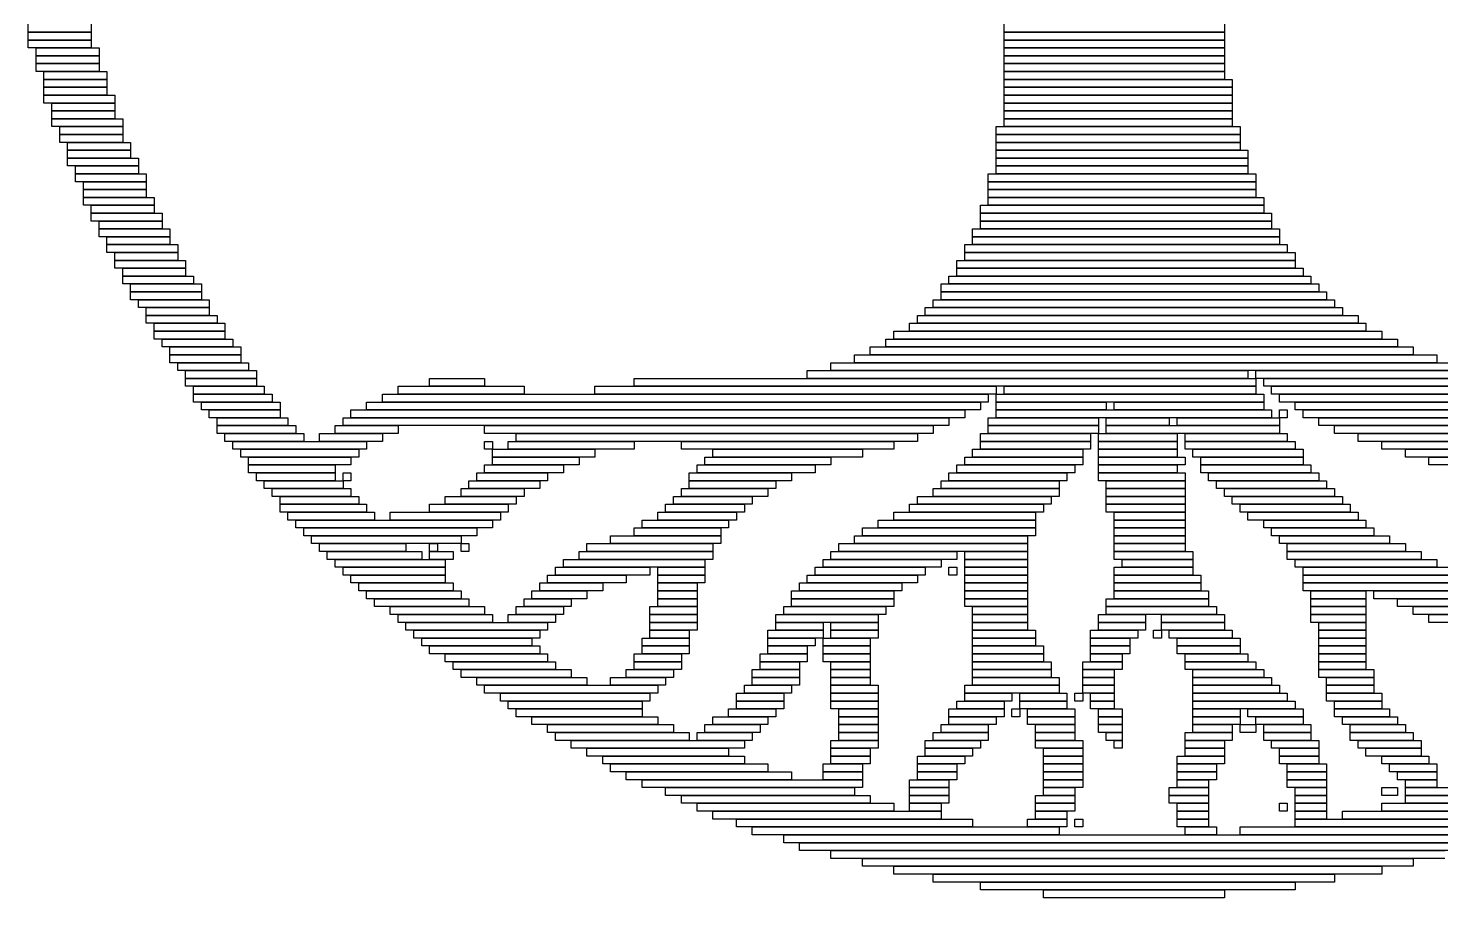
# Model space of a CAD drawing. Extents: x 366 to 657, y 364 to 660.
# Drawn here: x 371 to 550.5, y 364 to 474.5 of the extents above; entities that cross this region are included whole.
import ezdxf

# ---------------------------------------------------------------- set-up
doc = ezdxf.new("R2010")
doc.units = 0

msp = doc.modelspace()

# ---------------------------------------------------------------- linework, layer by layer
for p, q in [((371, 474), (371, 475)), ((379, 474), (371, 474)), ((371, 474), (379, 474)), ((371, 473), (371, 474)), ((379, 475), (379, 474)), ((379, 474), (379, 473)), ((495, 474), (495, 475)), ((523, 474), (495, 474)), ((495, 474), (523, 474)), ((495, 473), (495, 474)), ((523, 475), (523, 474)), ((523, 474), (523, 473)), ((379, 473), (371, 473)), ((371, 473), (379, 473)), ((371, 472), (371, 473)), ((379, 473), (379, 472)), ((523, 473), (495, 473)), ((495, 473), (523, 473)), ((495, 472), (495, 473)), ((523, 473), (523, 472)), ((379, 472), (371, 472)), ((372, 472), (380, 472)), ((372, 471), (372, 472)), ((380, 471), (372, 471)), ((372, 471), (380, 471)), ((372, 470), (372, 471)), ((380, 472), (380, 471)), ((380, 471), (380, 470)), ((523, 472), (495, 472)), ((495, 472), (523, 472)), ((495, 471), (495, 472)), ((523, 471), (495, 471)), ((495, 471), (523, 471)), ((495, 470), (495, 471)), ((523, 472), (523, 471)), ((523, 471), (523, 470)), ((380, 470), (372, 470)), ((372, 470), (380, 470)), ((372, 469), (372, 470)), ((380, 469), (372, 469)), ((373, 469), (381, 469)), ((373, 468), (373, 469)), ((380, 470), (380, 469)), ((381, 469), (381, 468)), ((523, 470), (495, 470)), ((495, 470), (523, 470)), ((495, 469), (495, 470)), ((523, 469), (495, 469)), ((495, 469), (523, 469)), ((495, 468), (495, 469)), ((523, 470), (523, 469)), ((523, 469), (523, 468)), ((381, 468), (373, 468)), ((373, 468), (381, 468)), ((373, 467), (373, 468)), ((381, 467), (373, 467)), ((373, 467), (381, 467)), ((373, 466), (373, 467)), ((381, 468), (381, 467)), ((381, 467), (381, 466)), ((523, 468), (495, 468)), ((495, 468), (524, 468)), ((495, 467), (495, 468)), ((524, 467), (495, 467)), ((495, 467), (524, 467)), ((495, 466), (495, 467)), ((524, 468), (524, 467)), ((524, 467), (524, 466)), ((381, 466), (373, 466)), ((373, 466), (382, 466)), ((373, 465), (373, 466)), ((382, 465), (373, 465)), ((374, 465), (382, 465)), ((374, 464), (374, 465)), ((382, 466), (382, 465)), ((382, 465), (382, 464)), ((524, 466), (495, 466)), ((495, 466), (524, 466)), ((495, 465), (495, 466)), ((524, 465), (495, 465)), ((495, 465), (524, 465)), ((495, 464), (495, 465)), ((524, 466), (524, 465)), ((524, 465), (524, 464)), ((382, 464), (374, 464)), ((374, 464), (382, 464)), ((374, 463), (374, 464)), ((382, 464), (382, 463)), ((524, 464), (495, 464)), ((495, 464), (524, 464)), ((495, 463), (495, 464)), ((524, 464), (524, 463)), ((382, 463), (374, 463)), ((374, 463), (383, 463)), ((374, 462), (374, 463)), ((383, 462), (374, 462)), ((375, 462), (383, 462)), ((375, 461), (375, 462)), ((383, 463), (383, 462)), ((383, 462), (383, 461)), ((494, 462), (525, 462)), ((494, 461), (494, 462)), ((524, 463), (495, 463)), ((495, 463), (524, 463)), ((495, 462), (495, 463)), ((524, 462), (495, 462)), ((524, 463), (524, 462)), ((525, 462), (525, 461)), ((383, 461), (375, 461)), ((375, 461), (383, 461)), ((375, 460), (375, 461)), ((383, 460), (375, 460)), ((376, 460), (384, 460)), ((376, 459), (376, 460)), ((383, 461), (383, 460)), ((384, 460), (384, 459)), ((525, 461), (494, 461)), ((494, 461), (525, 461)), ((494, 460), (494, 461)), ((525, 460), (494, 460)), ((494, 460), (525, 460)), ((494, 459), (494, 460)), ((525, 461), (525, 460)), ((525, 460), (525, 459)), ((384, 459), (376, 459)), ((376, 459), (384, 459)), ((376, 458), (376, 459)), ((384, 458), (376, 458)), ((376, 458), (385, 458)), ((376, 457), (376, 458)), ((384, 459), (384, 458)), ((385, 458), (385, 457)), ((525, 459), (494, 459)), ((494, 459), (526, 459)), ((494, 458), (494, 459)), ((526, 458), (494, 458)), ((494, 458), (526, 458)), ((494, 457), (494, 458)), ((526, 459), (526, 458)), ((526, 458), (526, 457)), ((385, 457), (376, 457)), ((377, 457), (385, 457)), ((377, 456), (377, 457)), ((385, 456), (377, 456)), ((377, 456), (386, 456)), ((377, 455), (377, 456)), ((385, 457), (385, 456)), ((386, 456), (386, 455)), ((493, 456), (527, 456)), ((493, 455), (493, 456)), ((526, 457), (494, 457)), ((494, 457), (526, 457)), ((494, 456), (494, 457)), ((526, 456), (494, 456)), ((526, 457), (526, 456)), ((527, 456), (527, 455)), ((386, 455), (377, 455)), ((378, 455), (386, 455)), ((378, 454), (378, 455)), ((386, 455), (386, 454)), ((527, 455), (493, 455)), ((493, 455), (527, 455)), ((493, 454), (493, 455)), ((527, 455), (527, 454)), ((386, 454), (378, 454)), ((378, 454), (386, 454)), ((378, 453), (378, 454)), ((386, 453), (378, 453)), ((378, 453), (387, 453)), ((378, 452), (378, 453)), ((386, 454), (386, 453)), ((387, 453), (387, 452)), ((527, 454), (493, 454)), ((493, 454), (527, 454)), ((493, 453), (493, 454)), ((527, 453), (493, 453)), ((493, 453), (528, 453)), ((493, 452), (493, 453)), ((527, 454), (527, 453)), ((528, 453), (528, 452)), ((387, 452), (378, 452)), ((379, 452), (387, 452)), ((379, 451), (379, 452)), ((387, 451), (379, 451)), ((379, 451), (388, 451)), ((379, 450), (379, 451)), ((387, 452), (387, 451)), ((388, 451), (388, 450)), ((492, 452), (528, 452)), ((492, 451), (492, 452)), ((528, 451), (492, 451)), ((492, 451), (529, 451)), ((492, 450), (492, 451)), ((528, 452), (493, 452)), ((528, 452), (528, 451)), ((529, 451), (529, 450)), ((388, 450), (379, 450)), ((380, 450), (388, 450)), ((380, 449), (380, 450)), ((388, 449), (380, 449)), ((380, 449), (389, 449)), ((380, 448), (380, 449)), ((388, 450), (388, 449)), ((389, 449), (389, 448)), ((491, 449), (530, 449)), ((491, 448), (491, 449)), ((529, 450), (492, 450)), ((492, 450), (529, 450)), ((492, 449), (492, 450)), ((529, 449), (492, 449)), ((529, 450), (529, 449)), ((530, 449), (530, 448)), ((389, 448), (380, 448)), ((381, 448), (389, 448)), ((381, 447), (381, 448)), ((389, 447), (381, 447)), ((381, 447), (390, 447)), ((381, 446), (381, 447)), ((389, 448), (389, 447)), ((390, 447), (390, 446)), ((490, 447), (531, 447)), ((490, 446), (490, 447)), ((530, 448), (491, 448)), ((491, 448), (530, 448)), ((491, 447), (491, 448)), ((530, 447), (491, 447)), ((530, 448), (530, 447)), ((531, 447), (531, 446)), ((390, 446), (381, 446)), ((382, 446), (390, 446)), ((382, 445), (382, 446)), ((390, 446), (390, 445)), ((531, 446), (490, 446)), ((490, 446), (532, 446)), ((490, 445), (490, 446)), ((532, 446), (532, 445)), ((390, 445), (382, 445)), ((382, 445), (391, 445)), ((382, 444), (382, 445)), ((391, 444), (382, 444)), ((383, 444), (391, 444)), ((383, 443), (383, 444)), ((391, 445), (391, 444)), ((391, 444), (391, 443)), ((489, 445), (532, 445)), ((489, 444), (489, 445)), ((532, 444), (489, 444)), ((489, 444), (533, 444)), ((489, 443), (489, 444)), ((532, 445), (490, 445)), ((532, 445), (532, 444)), ((533, 444), (533, 443)), ((391, 443), (383, 443)), ((383, 443), (392, 443)), ((383, 442), (383, 443)), ((392, 442), (383, 442)), ((384, 442), (393, 442)), ((384, 441), (384, 442)), ((392, 443), (392, 442)), ((393, 442), (393, 441)), ((487, 442), (535, 442)), ((487, 441), (487, 442)), ((488, 443), (534, 443)), ((488, 442), (488, 443)), ((534, 442), (488, 442)), ((533, 443), (489, 443)), ((534, 443), (534, 442)), ((535, 442), (535, 441)), ((393, 441), (384, 441)), ((384, 441), (393, 441)), ((384, 440), (384, 441)), ((393, 440), (384, 440)), ((385, 440), (394, 440)), ((385, 439), (385, 440)), ((393, 441), (393, 440)), ((394, 440), (394, 439)), ((486, 440), (537, 440)), ((486, 439), (486, 440)), ((535, 441), (487, 441)), ((487, 441), (536, 441)), ((487, 440), (487, 441)), ((536, 440), (487, 440)), ((536, 441), (536, 440)), ((537, 440), (537, 439)), ((394, 439), (385, 439)), ((386, 439), (394, 439)), ((386, 438), (386, 439)), ((394, 438), (386, 438)), ((386, 438), (395, 438)), ((386, 437), (386, 438)), ((394, 439), (394, 438)), ((395, 438), (395, 437)), ((484, 438), (540, 438)), ((484, 437), (484, 438)), ((485, 439), (538, 439)), ((485, 438), (485, 439)), ((538, 438), (485, 438)), ((537, 439), (486, 439)), ((538, 439), (538, 438)), ((540, 438), (540, 437)), ((395, 437), (386, 437)), ((387, 437), (396, 437)), ((387, 436), (387, 437)), ((396, 437), (396, 436)), ((483, 437), (541, 437)), ((483, 436), (483, 437)), ((540, 437), (484, 437)), ((541, 437), (541, 436)), ((396, 436), (387, 436)), ((387, 436), (396, 436)), ((387, 435), (387, 436)), ((396, 435), (387, 435)), ((388, 435), (397, 435)), ((388, 434), (388, 435)), ((396, 436), (396, 435)), ((397, 435), (397, 434)), ((480, 435), (545, 435)), ((480, 434), (480, 435)), ((481, 436), (543, 436)), ((481, 435), (481, 436)), ((543, 435), (481, 435)), ((541, 436), (483, 436)), ((543, 436), (543, 435)), ((545, 435), (545, 434)), ((397, 434), (388, 434)), ((389, 434), (398, 434)), ((389, 433), (389, 434)), ((398, 433), (389, 433)), ((389, 433), (398, 433)), ((389, 432), (389, 433)), ((398, 434), (398, 433)), ((398, 433), (398, 432)), ((476, 433), (550, 433)), ((476, 432), (476, 433)), ((478, 434), (547, 434)), ((478, 433), (478, 434)), ((547, 433), (478, 433)), ((545, 434), (480, 434)), ((547, 434), (547, 433)), ((550, 433), (550, 432)), ((398, 432), (389, 432)), ((390, 432), (399, 432)), ((390, 431), (390, 432)), ((399, 431), (390, 431)), ((391, 431), (400, 431)), ((391, 430), (391, 431)), ((399, 432), (399, 431)), ((400, 431), (400, 430)), ((470, 431), (526, 431)), ((470, 430), (470, 431)), ((473, 432), (553, 432)), ((473, 431), (473, 432)), ((553, 431), (473, 431)), ((550, 432), (476, 432)), ((526, 431), (526, 430)), ((527, 431), (572, 431)), ((527, 430), (527, 431)), ((400, 430), (391, 430)), ((391, 430), (400, 430)), ((391, 429), (391, 430)), ((400, 430), (400, 429)), ((422, 430), (429, 430)), ((422, 429), (422, 430)), ((429, 430), (429, 429)), ((448, 430), (527, 430)), ((448, 429), (448, 430)), ((526, 430), (470, 430)), ((572, 430), (527, 430)), ((527, 430), (527, 429)), ((528, 430), (578, 430)), ((528, 429), (528, 430)), ((400, 429), (391, 429)), ((392, 429), (401, 429)), ((392, 428), (392, 429)), ((401, 428), (392, 428)), ((392, 428), (402, 428)), ((392, 427), (392, 428)), ((401, 429), (401, 428)), ((402, 428), (402, 427)), ((416, 428), (493, 428)), ((416, 427), (416, 428)), ((418, 429), (434, 429)), ((418, 428), (418, 429)), ((434, 428), (418, 428)), ((429, 429), (422, 429)), ((434, 429), (434, 428)), ((443, 429), (494, 429)), ((443, 428), (443, 429)), ((494, 428), (443, 428)), ((527, 429), (448, 429)), ((493, 428), (493, 427)), ((494, 429), (494, 428)), ((494, 428), (528, 428)), ((494, 427), (494, 428)), ((495, 429), (527, 429)), ((495, 428), (495, 429)), ((527, 428), (495, 428)), ((527, 429), (527, 428)), ((578, 429), (528, 429)), ((528, 428), (528, 427)), ((529, 429), (582, 429)), ((529, 428), (529, 429)), ((582, 428), (529, 428)), ((530, 428), (608, 428)), ((530, 427), (530, 428)), ((402, 427), (392, 427)), ((393, 427), (403, 427)), ((393, 426), (393, 427)), ((403, 426), (393, 426)), ((394, 426), (403, 426)), ((394, 425), (394, 426)), ((403, 427), (403, 426)), ((403, 426), (403, 425)), ((412, 426), (490, 426)), ((412, 425), (412, 426)), ((414, 427), (492, 427)), ((414, 426), (414, 427)), ((492, 426), (414, 426)), ((493, 427), (416, 427)), ((490, 426), (490, 425)), ((492, 427), (492, 426)), ((528, 427), (494, 427)), ((494, 427), (508, 427)), ((494, 426), (494, 427)), ((508, 426), (494, 426)), ((494, 426), (529, 426)), ((494, 425), (494, 426)), ((508, 427), (508, 426)), ((509, 427), (528, 427)), ((509, 426), (509, 427)), ((528, 426), (509, 426)), ((528, 427), (528, 426)), ((529, 426), (529, 425)), ((608, 427), (530, 427)), ((530, 426), (531, 426)), ((530, 425), (530, 426)), ((531, 426), (531, 425)), ((532, 427), (609, 427)), ((532, 426), (532, 427)), ((609, 426), (532, 426)), ((533, 426), (611, 426)), ((533, 425), (533, 426)), ((403, 425), (394, 425)), ((395, 425), (404, 425)), ((395, 424), (395, 425)), ((404, 424), (395, 424)), ((395, 424), (405, 424)), ((395, 423), (395, 424)), ((404, 425), (404, 424)), ((405, 424), (405, 423)), ((410, 424), (418, 424)), ((410, 423), (410, 424)), ((411, 425), (488, 425)), ((411, 424), (411, 425)), ((488, 424), (411, 424)), ((490, 425), (412, 425)), ((418, 424), (418, 423)), ((429, 424), (486, 424)), ((429, 423), (429, 424)), ((486, 424), (486, 423)), ((488, 425), (488, 424)), ((493, 425), (507, 425)), ((493, 424), (493, 425)), ((507, 424), (493, 424)), ((493, 424), (507, 424)), ((493, 423), (493, 424)), ((529, 425), (494, 425)), ((507, 425), (507, 424)), ((507, 424), (507, 423)), ((508, 425), (516, 425)), ((508, 424), (508, 425)), ((516, 424), (508, 424)), ((508, 424), (530, 424)), ((508, 423), (508, 424)), ((516, 425), (516, 424)), ((517, 425), (530, 425)), ((517, 424), (517, 425)), ((530, 424), (517, 424)), ((531, 425), (530, 425)), ((530, 425), (530, 424)), ((530, 424), (530, 423)), ((611, 425), (533, 425)), ((535, 425), (612, 425)), ((535, 424), (535, 425)), ((612, 424), (535, 424)), ((537, 424), (593, 424)), ((537, 423), (537, 424)), ((405, 423), (395, 423)), ((396, 423), (406, 423)), ((396, 422), (396, 423)), ((406, 422), (396, 422)), ((397, 422), (414, 422)), ((397, 421), (397, 422)), ((406, 423), (406, 422)), ((408, 423), (416, 423)), ((408, 422), (408, 423)), ((416, 422), (408, 422)), ((418, 423), (410, 423)), ((414, 422), (414, 421)), ((416, 423), (416, 422)), ((486, 423), (429, 423)), ((429, 422), (430, 422)), ((429, 421), (429, 422)), ((430, 422), (430, 421)), ((432, 422), (448, 422)), ((432, 421), (432, 422)), ((433, 423), (484, 423)), ((433, 422), (433, 423)), ((484, 422), (433, 422)), ((448, 422), (448, 421)), ((454, 422), (481, 422)), ((454, 421), (454, 422)), ((481, 422), (481, 421)), ((484, 423), (484, 422)), ((492, 423), (506, 423)), ((492, 422), (492, 423)), ((506, 422), (492, 422)), ((492, 422), (506, 422)), ((492, 421), (492, 422)), ((507, 423), (493, 423)), ((506, 423), (506, 422)), ((506, 422), (506, 421)), ((507, 423), (517, 423)), ((507, 422), (507, 423)), ((517, 422), (507, 422)), ((507, 422), (517, 422)), ((507, 421), (507, 422)), ((530, 423), (508, 423)), ((517, 423), (517, 422)), ((517, 422), (517, 421)), ((518, 423), (531, 423)), ((518, 422), (518, 423)), ((531, 422), (518, 422)), ((518, 422), (532, 422)), ((518, 421), (518, 422)), ((531, 423), (531, 422)), ((532, 422), (532, 421)), ((593, 423), (537, 423)), ((540, 423), (590, 423)), ((540, 422), (540, 423)), ((590, 422), (540, 422)), ((543, 422), (562, 422)), ((543, 421), (543, 422)), ((414, 421), (397, 421)), ((398, 421), (413, 421)), ((398, 420), (398, 421)), ((413, 421), (413, 420)), ((430, 421), (429, 421)), ((430, 421), (443, 421)), ((430, 420), (430, 421)), ((448, 421), (432, 421)), ((443, 421), (443, 420)), ((481, 421), (454, 421)), ((458, 421), (477, 421)), ((458, 420), (458, 421)), ((477, 421), (477, 420)), ((491, 421), (505, 421)), ((491, 420), (491, 421)), ((506, 421), (492, 421)), ((505, 421), (505, 420)), ((517, 421), (507, 421)), ((507, 421), (517, 421)), ((507, 420), (507, 421)), ((517, 421), (517, 420)), ((532, 421), (518, 421)), ((519, 421), (533, 421)), ((519, 420), (519, 421)), ((533, 421), (533, 420)), ((562, 421), (543, 421)), ((546, 421), (563, 421)), ((546, 420), (546, 421)), ((413, 420), (398, 420)), ((399, 420), (412, 420)), ((399, 419), (399, 420)), ((412, 419), (399, 419)), ((399, 419), (410, 419)), ((399, 418), (399, 419)), ((410, 419), (410, 418)), ((412, 420), (412, 419)), ((429, 419), (439, 419)), ((429, 418), (429, 419)), ((443, 420), (430, 420)), ((430, 420), (441, 420)), ((430, 419), (430, 420)), ((441, 419), (430, 419)), ((439, 419), (439, 418)), ((441, 420), (441, 419)), ((456, 419), (471, 419)), ((456, 418), (456, 419)), ((457, 420), (473, 420)), ((457, 419), (457, 420)), ((473, 419), (457, 419)), ((477, 420), (458, 420)), ((471, 419), (471, 418)), ((473, 420), (473, 419)), ((489, 419), (504, 419)), ((489, 418), (489, 419)), ((490, 420), (505, 420)), ((490, 419), (490, 420)), ((505, 419), (490, 419)), ((505, 420), (491, 420)), ((504, 419), (504, 418)), ((505, 420), (505, 419)), ((517, 420), (507, 420)), ((507, 420), (518, 420)), ((507, 419), (507, 420)), ((518, 419), (507, 419)), ((507, 419), (517, 419)), ((507, 418), (507, 419)), ((517, 419), (517, 418)), ((518, 420), (518, 419)), ((533, 420), (519, 420)), ((520, 420), (533, 420)), ((520, 419), (520, 420)), ((533, 419), (520, 419)), ((520, 419), (534, 419)), ((520, 418), (520, 419)), ((533, 420), (533, 419)), ((534, 419), (534, 418)), ((563, 420), (546, 420)), ((549, 420), (564, 420)), ((549, 419), (549, 420)), ((564, 419), (549, 419)), ((410, 418), (399, 418)), ((400, 418), (410, 418)), ((400, 417), (400, 418)), ((410, 417), (400, 417)), ((401, 417), (411, 417)), ((401, 416), (401, 417)), ((410, 418), (410, 417)), ((411, 418), (412, 418)), ((411, 417), (411, 418)), ((412, 417), (411, 417)), ((411, 417), (411, 416)), ((412, 418), (412, 417)), ((427, 417), (436, 417)), ((427, 416), (427, 417)), ((428, 418), (437, 418)), ((428, 417), (428, 418)), ((437, 417), (428, 417)), ((439, 418), (429, 418)), ((436, 417), (436, 416)), ((437, 418), (437, 417)), ((455, 418), (468, 418)), ((455, 417), (455, 418)), ((468, 417), (455, 417)), ((455, 417), (466, 417)), ((455, 416), (455, 417)), ((471, 418), (456, 418)), ((466, 417), (466, 416)), ((468, 418), (468, 417)), ((487, 417), (502, 417)), ((487, 416), (487, 417)), ((488, 418), (503, 418)), ((488, 417), (488, 418)), ((503, 417), (488, 417)), ((504, 418), (489, 418)), ((502, 417), (502, 416)), ((503, 418), (503, 417)), ((517, 418), (507, 418)), ((507, 418), (518, 418)), ((507, 417), (507, 418)), ((518, 417), (507, 417)), ((508, 417), (518, 417)), ((508, 416), (508, 417)), ((518, 418), (518, 417)), ((518, 417), (518, 416)), ((534, 418), (520, 418)), ((521, 418), (535, 418)), ((521, 417), (521, 418)), ((535, 417), (521, 417)), ((522, 417), (536, 417)), ((522, 416), (522, 417)), ((535, 418), (535, 417)), ((536, 417), (536, 416)), ((411, 416), (401, 416)), ((402, 416), (412, 416)), ((402, 415), (402, 416)), ((412, 415), (402, 415)), ((403, 415), (413, 415)), ((403, 414), (403, 415)), ((412, 416), (412, 415)), ((413, 415), (413, 414)), ((424, 415), (433, 415)), ((424, 414), (424, 415)), ((426, 416), (434, 416)), ((426, 415), (426, 416)), ((434, 415), (426, 415)), ((436, 416), (427, 416)), ((433, 415), (433, 414)), ((434, 416), (434, 415)), ((453, 415), (463, 415)), ((453, 414), (453, 415)), ((454, 416), (465, 416)), ((454, 415), (454, 416)), ((465, 415), (454, 415)), ((466, 416), (455, 416)), ((463, 415), (463, 414)), ((465, 416), (465, 415)), ((484, 415), (501, 415)), ((484, 414), (484, 415)), ((486, 416), (502, 416)), ((486, 415), (486, 416)), ((502, 415), (486, 415)), ((502, 416), (487, 416)), ((501, 415), (501, 414)), ((502, 416), (502, 415)), ((518, 416), (508, 416)), ((508, 416), (518, 416)), ((508, 415), (508, 416)), ((518, 415), (508, 415)), ((508, 415), (518, 415)), ((508, 414), (508, 415)), ((518, 416), (518, 415)), ((518, 415), (518, 414)), ((536, 416), (522, 416)), ((523, 416), (537, 416)), ((523, 415), (523, 416)), ((537, 415), (523, 415)), ((524, 415), (538, 415)), ((524, 414), (524, 415)), ((537, 416), (537, 415)), ((538, 415), (538, 414)), ((413, 414), (403, 414)), ((403, 414), (414, 414)), ((403, 413), (403, 414)), ((414, 413), (403, 413)), ((404, 413), (415, 413)), ((404, 412), (404, 413)), ((414, 414), (414, 413)), ((415, 413), (415, 412)), ((417, 413), (431, 413)), ((417, 412), (417, 413)), ((422, 414), (432, 414)), ((422, 413), (422, 414)), ((432, 413), (422, 413)), ((433, 414), (424, 414)), ((431, 413), (431, 412)), ((432, 414), (432, 413)), ((451, 413), (461, 413)), ((451, 412), (451, 413)), ((452, 414), (462, 414)), ((452, 413), (452, 414)), ((462, 413), (452, 413)), ((463, 414), (453, 414)), ((461, 413), (461, 412)), ((462, 414), (462, 413)), ((481, 413), (499, 413)), ((481, 412), (481, 413)), ((483, 414), (500, 414)), ((483, 413), (483, 414)), ((500, 413), (483, 413)), ((501, 414), (484, 414)), ((499, 413), (499, 412)), ((500, 414), (500, 413)), ((518, 414), (508, 414)), ((508, 414), (518, 414)), ((508, 413), (508, 414)), ((518, 413), (508, 413)), ((509, 413), (518, 413)), ((509, 412), (509, 413)), ((518, 414), (518, 413)), ((518, 413), (518, 412)), ((538, 414), (524, 414)), ((525, 414), (539, 414)), ((525, 413), (525, 414)), ((539, 413), (525, 413)), ((526, 413), (540, 413)), ((526, 412), (526, 413)), ((539, 414), (539, 413)), ((540, 413), (540, 412)), ((415, 412), (404, 412)), ((405, 412), (430, 412)), ((405, 411), (405, 412)), ((431, 412), (417, 412)), ((430, 412), (430, 411)), ((449, 412), (460, 412)), ((449, 411), (449, 412)), ((461, 412), (451, 412)), ((460, 412), (460, 411)), ((479, 412), (499, 412)), ((479, 411), (479, 412)), ((499, 412), (481, 412)), ((499, 412), (499, 411)), ((518, 412), (509, 412)), ((509, 412), (518, 412)), ((509, 411), (509, 412)), ((518, 412), (518, 411)), ((540, 412), (526, 412)), ((528, 412), (541, 412)), ((528, 411), (528, 412)), ((541, 412), (541, 411)), ((430, 411), (405, 411)), ((406, 411), (428, 411)), ((406, 410), (406, 411)), ((428, 410), (406, 410)), ((407, 410), (426, 410)), ((407, 409), (407, 410)), ((426, 410), (426, 409)), ((428, 411), (428, 410)), ((445, 410), (459, 410)), ((445, 409), (445, 410)), ((448, 411), (459, 411)), ((448, 410), (448, 411)), ((459, 410), (448, 410)), ((460, 411), (449, 411)), ((459, 411), (459, 410)), ((459, 410), (459, 409)), ((476, 410), (498, 410)), ((476, 409), (476, 410)), ((477, 411), (499, 411)), ((477, 410), (477, 411)), ((499, 410), (477, 410)), ((499, 411), (479, 411)), ((498, 410), (498, 409)), ((499, 411), (499, 410)), ((518, 411), (509, 411)), ((509, 411), (518, 411)), ((509, 410), (509, 411)), ((518, 410), (509, 410)), ((509, 410), (518, 410)), ((509, 409), (509, 410)), ((518, 411), (518, 410)), ((518, 410), (518, 409)), ((541, 411), (528, 411)), ((529, 411), (542, 411)), ((529, 410), (529, 411)), ((542, 410), (529, 410)), ((530, 410), (544, 410)), ((530, 409), (530, 410)), ((542, 411), (542, 410)), ((544, 410), (544, 409)), ((426, 409), (407, 409)), ((408, 409), (419, 409)), ((408, 408), (408, 409)), ((419, 408), (408, 408)), ((409, 408), (421, 408)), ((409, 407), (409, 408)), ((419, 409), (419, 408)), ((421, 408), (421, 407)), ((422, 409), (423, 409)), ((422, 408), (422, 409)), ((423, 408), (422, 408)), ((422, 408), (425, 408)), ((422, 407), (422, 408)), ((423, 409), (423, 408)), ((425, 408), (425, 407)), ((426, 409), (427, 409)), ((426, 408), (426, 409)), ((427, 408), (426, 408)), ((427, 409), (427, 408)), ((441, 408), (458, 408)), ((441, 407), (441, 408)), ((442, 409), (458, 409)), ((442, 408), (442, 409)), ((458, 408), (442, 408)), ((459, 409), (445, 409)), ((458, 409), (458, 408)), ((458, 408), (458, 407)), ((473, 408), (489, 408)), ((473, 407), (473, 408)), ((474, 409), (498, 409)), ((474, 408), (474, 409)), ((498, 408), (474, 408)), ((498, 409), (476, 409)), ((489, 408), (489, 407)), ((490, 408), (498, 408)), ((490, 407), (490, 408)), ((498, 409), (498, 408)), ((498, 408), (498, 407)), ((518, 409), (509, 409)), ((509, 409), (518, 409)), ((509, 408), (509, 409)), ((518, 408), (509, 408)), ((509, 408), (519, 408)), ((509, 407), (509, 408)), ((518, 409), (518, 408)), ((519, 408), (519, 407)), ((544, 409), (530, 409)), ((531, 409), (546, 409)), ((531, 408), (531, 409)), ((546, 408), (531, 408)), ((531, 408), (548, 408)), ((531, 407), (531, 408)), ((546, 409), (546, 408)), ((548, 408), (548, 407)), ((421, 407), (409, 407)), ((410, 407), (424, 407)), ((410, 406), (410, 407)), ((424, 406), (410, 406)), ((411, 406), (424, 406)), ((411, 405), (411, 406)), ((425, 407), (422, 407)), ((424, 407), (424, 406)), ((424, 406), (424, 405)), ((438, 406), (450, 406)), ((438, 405), (438, 406)), ((439, 407), (457, 407)), ((439, 406), (439, 407)), ((457, 406), (439, 406)), ((458, 407), (441, 407)), ((450, 406), (450, 405)), ((451, 406), (457, 406)), ((451, 405), (451, 406)), ((457, 407), (457, 406)), ((457, 406), (457, 405)), ((471, 406), (485, 406)), ((471, 405), (471, 406)), ((472, 407), (487, 407)), ((472, 406), (472, 407)), ((487, 406), (472, 406)), ((489, 407), (473, 407)), ((485, 406), (485, 405)), ((487, 407), (487, 406)), ((488, 406), (489, 406)), ((488, 405), (488, 406)), ((489, 406), (489, 405)), ((498, 407), (490, 407)), ((490, 407), (498, 407)), ((490, 406), (490, 407)), ((498, 406), (490, 406)), ((490, 406), (498, 406)), ((490, 405), (490, 406)), ((498, 407), (498, 406)), ((498, 406), (498, 405)), ((519, 407), (509, 407)), ((509, 406), (519, 406)), ((509, 405), (509, 406)), ((510, 407), (519, 407)), ((510, 406), (510, 407)), ((519, 406), (510, 406)), ((519, 407), (519, 406)), ((519, 406), (519, 405)), ((548, 407), (531, 407)), ((532, 407), (550, 407)), ((532, 406), (532, 407)), ((550, 406), (532, 406)), ((533, 406), (552, 406)), ((533, 405), (533, 406)), ((550, 407), (550, 406)), ((424, 405), (411, 405)), ((412, 405), (424, 405)), ((412, 404), (412, 405)), ((424, 404), (412, 404)), ((413, 404), (425, 404)), ((413, 403), (413, 404)), ((424, 405), (424, 404)), ((425, 404), (425, 403)), ((436, 404), (444, 404)), ((436, 403), (436, 404)), ((437, 405), (447, 405)), ((437, 404), (437, 405)), ((447, 404), (437, 404)), ((450, 405), (438, 405)), ((444, 404), (444, 403)), ((447, 405), (447, 404)), ((457, 405), (451, 405)), ((451, 405), (457, 405)), ((451, 404), (451, 405)), ((457, 404), (451, 404)), ((451, 404), (456, 404)), ((451, 403), (451, 404)), ((456, 404), (456, 403)), ((457, 405), (457, 404)), ((469, 404), (482, 404)), ((469, 403), (469, 404)), ((470, 405), (484, 405)), ((470, 404), (470, 405)), ((484, 404), (470, 404)), ((485, 405), (471, 405)), ((482, 404), (482, 403)), ((484, 405), (484, 404)), ((489, 405), (488, 405)), ((498, 405), (490, 405)), ((490, 405), (498, 405)), ((490, 404), (490, 405)), ((498, 404), (490, 404)), ((490, 404), (498, 404)), ((490, 403), (490, 404)), ((498, 405), (498, 404)), ((498, 404), (498, 403)), ((519, 405), (509, 405)), ((509, 405), (520, 405)), ((509, 404), (509, 405)), ((520, 404), (509, 404)), ((509, 404), (520, 404)), ((509, 403), (509, 404)), ((520, 405), (520, 404)), ((520, 404), (520, 403)), ((552, 405), (533, 405)), ((533, 405), (553, 405)), ((533, 404), (533, 405)), ((553, 404), (533, 404)), ((533, 404), (554, 404)), ((533, 403), (533, 404)), ((425, 403), (413, 403)), ((414, 403), (426, 403)), ((414, 402), (414, 403)), ((426, 403), (426, 402)), ((435, 403), (442, 403)), ((435, 402), (435, 403)), ((444, 403), (436, 403)), ((442, 403), (442, 402)), ((456, 403), (451, 403)), ((451, 403), (456, 403)), ((451, 402), (451, 403)), ((456, 403), (456, 402)), ((468, 403), (481, 403)), ((468, 402), (468, 403)), ((482, 403), (469, 403)), ((481, 403), (481, 402)), ((498, 403), (490, 403)), ((490, 403), (498, 403)), ((490, 402), (490, 403)), ((498, 403), (498, 402)), ((520, 403), (509, 403)), ((509, 403), (521, 403)), ((509, 402), (509, 403)), ((521, 403), (521, 402)), ((554, 403), (533, 403)), ((534, 403), (541, 403)), ((534, 402), (534, 403)), ((541, 403), (541, 402)), ((542, 403), (556, 403)), ((542, 402), (542, 403)), ((426, 402), (414, 402)), ((415, 402), (427, 402)), ((415, 401), (415, 402)), ((427, 401), (415, 401)), ((417, 401), (429, 401)), ((417, 400), (417, 401)), ((427, 402), (427, 401)), ((429, 401), (429, 400)), ((433, 401), (439, 401)), ((433, 400), (433, 401)), ((434, 402), (440, 402)), ((434, 401), (434, 402)), ((440, 401), (434, 401)), ((442, 402), (435, 402)), ((439, 401), (439, 400)), ((440, 402), (440, 401)), ((450, 401), (456, 401)), ((450, 400), (450, 401)), ((456, 402), (451, 402)), ((451, 402), (456, 402)), ((451, 401), (451, 402)), ((456, 401), (451, 401)), ((456, 402), (456, 401)), ((456, 401), (456, 400)), ((467, 401), (480, 401)), ((467, 400), (467, 401)), ((481, 402), (468, 402)), ((468, 402), (481, 402)), ((468, 401), (468, 402)), ((481, 401), (468, 401)), ((480, 401), (480, 400)), ((481, 402), (481, 401)), ((498, 402), (490, 402)), ((490, 402), (498, 402)), ((490, 401), (490, 402)), ((498, 401), (490, 401)), ((491, 401), (498, 401)), ((491, 400), (491, 401)), ((498, 402), (498, 401)), ((498, 401), (498, 400)), ((508, 402), (521, 402)), ((508, 401), (508, 402)), ((521, 401), (508, 401)), ((508, 401), (522, 401)), ((508, 400), (508, 401)), ((521, 402), (509, 402)), ((521, 402), (521, 401)), ((522, 401), (522, 400)), ((541, 402), (534, 402)), ((534, 402), (541, 402)), ((534, 401), (534, 402)), ((541, 401), (534, 401)), ((534, 401), (541, 401)), ((534, 400), (534, 401)), ((541, 402), (541, 401)), ((541, 401), (541, 400)), ((556, 402), (542, 402)), ((545, 402), (557, 402)), ((545, 401), (545, 402)), ((557, 401), (545, 401)), ((547, 401), (557, 401)), ((547, 400), (547, 401)), ((429, 400), (417, 400)), ((418, 400), (430, 400)), ((418, 399), (418, 400)), ((430, 399), (418, 399)), ((419, 399), (437, 399)), ((419, 398), (419, 399)), ((430, 400), (430, 399)), ((432, 400), (438, 400)), ((432, 399), (432, 400)), ((438, 399), (432, 399)), ((439, 400), (433, 400)), ((437, 399), (437, 398)), ((438, 400), (438, 399)), ((456, 400), (450, 400)), ((450, 400), (456, 400)), ((450, 399), (450, 400)), ((456, 399), (450, 399)), ((450, 399), (456, 399)), ((450, 398), (450, 399)), ((456, 400), (456, 399)), ((456, 399), (456, 398)), ((466, 400), (479, 400)), ((466, 399), (466, 400)), ((479, 399), (466, 399)), ((466, 399), (472, 399)), ((466, 398), (466, 399)), ((480, 400), (467, 400)), ((472, 399), (472, 398)), ((473, 399), (479, 399)), ((473, 398), (473, 399)), ((479, 400), (479, 399)), ((479, 399), (479, 398)), ((498, 400), (491, 400)), ((491, 400), (498, 400)), ((491, 399), (491, 400)), ((498, 399), (491, 399)), ((491, 399), (498, 399)), ((491, 398), (491, 399)), ((498, 400), (498, 399)), ((498, 399), (498, 398)), ((507, 400), (513, 400)), ((507, 399), (507, 400)), ((513, 399), (507, 399)), ((507, 399), (513, 399)), ((507, 398), (507, 399)), ((522, 400), (508, 400)), ((513, 400), (513, 399)), ((513, 399), (513, 398)), ((515, 400), (523, 400)), ((515, 399), (515, 400)), ((523, 399), (515, 399)), ((515, 399), (523, 399)), ((515, 398), (515, 399)), ((523, 400), (523, 399)), ((523, 399), (523, 398)), ((541, 400), (534, 400)), ((534, 400), (541, 400)), ((534, 399), (534, 400)), ((541, 399), (534, 399)), ((535, 399), (541, 399)), ((535, 398), (535, 399)), ((541, 400), (541, 399)), ((541, 399), (541, 398)), ((557, 400), (547, 400)), ((549, 400), (558, 400)), ((549, 399), (549, 400)), ((558, 399), (549, 399)), ((437, 398), (419, 398)), ((420, 398), (436, 398)), ((420, 397), (420, 398)), ((436, 397), (420, 397)), ((421, 397), (435, 397)), ((421, 396), (421, 397)), ((435, 397), (435, 396)), ((436, 398), (436, 397)), ((449, 397), (455, 397)), ((449, 396), (449, 397)), ((456, 398), (450, 398)), ((450, 398), (455, 398)), ((450, 397), (450, 398)), ((455, 397), (450, 397)), ((455, 398), (455, 397)), ((455, 397), (455, 396)), ((465, 398), (472, 398)), ((465, 397), (465, 398)), ((472, 397), (465, 397)), ((465, 397), (471, 397)), ((465, 396), (465, 397)), ((472, 398), (466, 398)), ((471, 397), (471, 396)), ((472, 398), (472, 397)), ((472, 397), (478, 397)), ((472, 396), (472, 397)), ((479, 398), (473, 398)), ((473, 398), (479, 398)), ((473, 397), (473, 398)), ((479, 397), (473, 397)), ((478, 397), (478, 396)), ((479, 398), (479, 397)), ((498, 398), (491, 398)), ((491, 398), (499, 398)), ((491, 397), (491, 398)), ((499, 397), (491, 397)), ((491, 397), (499, 397)), ((491, 396), (491, 397)), ((499, 398), (499, 397)), ((499, 397), (499, 396)), ((506, 398), (512, 398)), ((506, 397), (506, 398)), ((512, 397), (506, 397)), ((506, 397), (511, 397)), ((506, 396), (506, 397)), ((513, 398), (507, 398)), ((511, 397), (511, 396)), ((512, 398), (512, 397)), ((514, 398), (515, 398)), ((514, 397), (514, 398)), ((515, 397), (514, 397)), ((523, 398), (515, 398)), ((515, 398), (515, 397)), ((516, 398), (524, 398)), ((516, 397), (516, 398)), ((524, 397), (516, 397)), ((517, 397), (525, 397)), ((517, 396), (517, 397)), ((524, 398), (524, 397)), ((525, 397), (525, 396)), ((541, 398), (535, 398)), ((535, 398), (541, 398)), ((535, 397), (535, 398)), ((541, 397), (535, 397)), ((535, 397), (541, 397)), ((535, 396), (535, 397)), ((541, 398), (541, 397)), ((541, 397), (541, 396)), ((435, 396), (421, 396)), ((422, 396), (436, 396)), ((422, 395), (422, 396)), ((436, 395), (422, 395)), ((424, 395), (437, 395)), ((424, 394), (424, 395)), ((436, 396), (436, 395)), ((437, 395), (437, 394)), ((448, 395), (454, 395)), ((448, 394), (448, 395)), ((455, 396), (449, 396)), ((449, 396), (455, 396)), ((449, 395), (449, 396)), ((455, 395), (449, 395)), ((454, 395), (454, 394)), ((455, 396), (455, 395)), ((464, 395), (470, 395)), ((464, 394), (464, 395)), ((471, 396), (465, 396)), ((465, 396), (470, 396)), ((465, 395), (465, 396)), ((470, 395), (465, 395)), ((470, 396), (470, 395)), ((470, 395), (470, 394)), ((478, 396), (472, 396)), ((472, 396), (478, 396)), ((472, 395), (472, 396)), ((478, 395), (472, 395)), ((472, 395), (478, 395)), ((472, 394), (472, 395)), ((478, 396), (478, 395)), ((478, 395), (478, 394)), ((499, 396), (491, 396)), ((491, 396), (500, 396)), ((491, 395), (491, 396)), ((500, 395), (491, 395)), ((491, 395), (500, 395)), ((491, 394), (491, 395)), ((500, 396), (500, 395)), ((500, 395), (500, 394)), ((511, 396), (506, 396)), ((506, 396), (511, 396)), ((506, 395), (506, 396)), ((511, 395), (506, 395)), ((506, 395), (510, 395)), ((506, 394), (506, 395)), ((510, 395), (510, 394)), ((511, 396), (511, 395)), ((525, 396), (517, 396)), ((517, 396), (525, 396)), ((517, 395), (517, 396)), ((525, 395), (517, 395)), ((518, 395), (526, 395)), ((518, 394), (518, 395)), ((525, 396), (525, 395)), ((526, 395), (526, 394)), ((541, 396), (535, 396)), ((535, 396), (541, 396)), ((535, 395), (535, 396)), ((541, 395), (535, 395)), ((535, 395), (541, 395)), ((535, 394), (535, 395)), ((541, 396), (541, 395)), ((541, 395), (541, 394)), ((437, 394), (424, 394)), ((425, 394), (438, 394)), ((425, 393), (425, 394)), ((438, 394), (438, 393)), ((454, 394), (448, 394)), ((448, 394), (454, 394)), ((448, 393), (448, 394)), ((454, 394), (454, 393)), ((470, 394), (464, 394)), ((464, 394), (469, 394)), ((464, 393), (464, 394)), ((469, 394), (469, 393)), ((478, 394), (472, 394)), ((473, 394), (478, 394)), ((473, 393), (473, 394)), ((478, 394), (478, 393)), ((500, 394), (491, 394)), ((491, 394), (501, 394)), ((491, 393), (491, 394)), ((501, 394), (501, 393)), ((505, 394), (510, 394)), ((505, 393), (505, 394)), ((510, 394), (506, 394)), ((510, 394), (510, 393)), ((526, 394), (518, 394)), ((518, 394), (527, 394)), ((518, 393), (518, 394)), ((527, 394), (527, 393)), ((541, 394), (535, 394)), ((535, 394), (541, 394)), ((535, 393), (535, 394)), ((541, 394), (541, 393)), ((438, 393), (425, 393)), ((426, 393), (440, 393)), ((426, 392), (426, 393)), ((440, 392), (426, 392)), ((428, 392), (442, 392)), ((428, 391), (428, 392)), ((440, 393), (440, 392)), ((442, 392), (442, 391)), ((445, 392), (452, 392)), ((445, 391), (445, 392)), ((447, 393), (453, 393)), ((447, 392), (447, 393)), ((453, 392), (447, 392)), ((454, 393), (448, 393)), ((452, 392), (452, 391)), ((453, 393), (453, 392)), ((463, 393), (469, 393)), ((463, 392), (463, 393)), ((469, 392), (463, 392)), ((463, 392), (469, 392)), ((463, 391), (463, 392)), ((469, 393), (464, 393)), ((469, 393), (469, 392)), ((469, 392), (469, 391)), ((478, 393), (473, 393)), ((473, 393), (478, 393)), ((473, 392), (473, 393)), ((478, 392), (473, 392)), ((473, 392), (478, 392)), ((473, 391), (473, 392)), ((478, 393), (478, 392)), ((478, 392), (478, 391)), ((501, 393), (491, 393)), ((491, 393), (501, 393)), ((491, 392), (491, 393)), ((501, 392), (491, 392)), ((491, 392), (502, 392)), ((491, 391), (491, 392)), ((501, 393), (501, 392)), ((502, 392), (502, 391)), ((510, 393), (505, 393)), ((505, 393), (509, 393)), ((505, 392), (505, 393)), ((509, 392), (505, 392)), ((505, 392), (509, 392)), ((505, 391), (505, 392)), ((509, 393), (509, 392)), ((509, 392), (509, 391)), ((527, 393), (518, 393)), ((519, 393), (528, 393)), ((519, 392), (519, 393)), ((528, 392), (519, 392)), ((519, 392), (529, 392)), ((519, 391), (519, 392)), ((528, 393), (528, 392)), ((529, 392), (529, 391)), ((541, 393), (535, 393)), ((535, 393), (542, 393)), ((535, 392), (535, 393)), ((542, 392), (535, 392)), ((536, 392), (542, 392)), ((536, 391), (536, 392)), ((542, 393), (542, 392)), ((542, 392), (542, 391)), ((442, 391), (428, 391)), ((429, 391), (451, 391)), ((429, 390), (429, 391)), ((451, 390), (429, 390)), ((431, 390), (450, 390)), ((431, 389), (431, 390)), ((452, 391), (445, 391)), ((450, 390), (450, 389)), ((451, 391), (451, 390)), ((461, 390), (467, 390)), ((461, 389), (461, 390)), ((462, 391), (468, 391)), ((462, 390), (462, 391)), ((468, 390), (462, 390)), ((469, 391), (463, 391)), ((467, 390), (467, 389)), ((468, 391), (468, 390)), ((478, 391), (473, 391)), ((473, 391), (479, 391)), ((473, 390), (473, 391)), ((479, 390), (473, 390)), ((473, 390), (479, 390)), ((473, 389), (473, 390)), ((479, 391), (479, 390)), ((479, 390), (479, 389)), ((490, 391), (502, 391)), ((490, 390), (490, 391)), ((502, 390), (490, 390)), ((490, 390), (496, 390)), ((490, 389), (490, 390)), ((502, 391), (491, 391)), ((496, 390), (496, 389)), ((497, 390), (503, 390)), ((497, 389), (497, 390)), ((502, 391), (502, 390)), ((503, 390), (503, 389)), ((504, 390), (505, 390)), ((504, 389), (504, 390)), ((509, 391), (505, 391)), ((505, 391), (509, 391)), ((505, 390), (505, 391)), ((509, 390), (505, 390)), ((505, 390), (505, 389)), ((506, 390), (509, 390)), ((506, 389), (506, 390)), ((509, 391), (509, 390)), ((509, 390), (509, 389)), ((529, 391), (519, 391)), ((519, 391), (530, 391)), ((519, 390), (519, 391)), ((530, 390), (519, 390)), ((519, 390), (531, 390)), ((519, 389), (519, 390)), ((530, 391), (530, 390)), ((531, 390), (531, 389)), ((542, 391), (536, 391)), ((536, 391), (542, 391)), ((536, 390), (536, 391)), ((542, 390), (536, 390)), ((536, 390), (543, 390)), ((536, 389), (536, 390)), ((542, 391), (542, 390)), ((543, 390), (543, 389)), ((450, 389), (431, 389)), ((432, 389), (449, 389)), ((432, 388), (432, 389)), ((449, 388), (432, 388)), ((433, 388), (449, 388)), ((433, 387), (433, 388)), ((449, 389), (449, 388)), ((449, 388), (449, 387)), ((460, 388), (466, 388)), ((460, 387), (460, 388)), ((467, 389), (461, 389)), ((461, 389), (467, 389)), ((461, 388), (461, 389)), ((467, 388), (461, 388)), ((466, 388), (466, 387)), ((467, 389), (467, 388)), ((479, 389), (473, 389)), ((473, 389), (479, 389)), ((473, 388), (473, 389)), ((479, 388), (473, 388)), ((474, 388), (479, 388)), ((474, 387), (474, 388)), ((479, 389), (479, 388)), ((479, 388), (479, 387)), ((488, 388), (495, 388)), ((488, 387), (488, 388)), ((489, 389), (495, 389)), ((489, 388), (489, 389)), ((495, 388), (489, 388)), ((496, 389), (490, 389)), ((495, 389), (495, 388)), ((495, 388), (495, 387)), ((496, 388), (497, 388)), ((496, 387), (496, 388)), ((503, 389), (497, 389)), ((497, 389), (503, 389)), ((497, 388), (497, 389)), ((503, 388), (497, 388)), ((497, 388), (497, 387)), ((498, 388), (504, 388)), ((498, 387), (498, 388)), ((503, 389), (503, 388)), ((505, 389), (504, 389)), ((504, 388), (504, 387)), ((509, 389), (506, 389)), ((506, 389), (509, 389)), ((506, 388), (506, 389)), ((509, 388), (506, 388)), ((507, 388), (510, 388)), ((507, 387), (507, 388)), ((509, 389), (509, 388)), ((510, 388), (510, 387)), ((531, 389), (519, 389)), ((519, 389), (532, 389)), ((519, 388), (519, 389)), ((532, 388), (519, 388)), ((519, 388), (525, 388)), ((519, 387), (519, 388)), ((525, 388), (525, 387)), ((526, 388), (533, 388)), ((526, 387), (526, 388)), ((532, 389), (532, 388)), ((533, 388), (533, 387)), ((543, 389), (536, 389)), ((537, 389), (543, 389)), ((537, 388), (537, 389)), ((543, 388), (537, 388)), ((537, 388), (544, 388)), ((537, 387), (537, 388)), ((543, 389), (543, 388)), ((544, 388), (544, 387)), ((449, 387), (433, 387)), ((435, 387), (451, 387)), ((435, 386), (435, 387)), ((451, 386), (435, 386)), ((437, 386), (453, 386)), ((437, 385), (437, 386)), ((451, 387), (451, 386)), ((453, 386), (453, 385)), ((457, 386), (464, 386)), ((457, 385), (457, 386)), ((458, 387), (465, 387)), ((458, 386), (458, 387)), ((465, 386), (458, 386)), ((466, 387), (460, 387)), ((464, 386), (464, 385)), ((465, 387), (465, 386)), ((479, 387), (474, 387)), ((474, 387), (479, 387)), ((474, 386), (474, 387)), ((479, 386), (474, 386)), ((474, 386), (479, 386)), ((474, 385), (474, 386)), ((479, 387), (479, 386)), ((479, 386), (479, 385)), ((487, 386), (493, 386)), ((487, 385), (487, 386)), ((495, 387), (488, 387)), ((488, 387), (494, 387)), ((488, 386), (488, 387)), ((494, 386), (488, 386)), ((493, 386), (493, 385)), ((494, 387), (494, 386)), ((497, 387), (496, 387)), ((504, 387), (498, 387)), ((498, 387), (504, 387)), ((498, 386), (498, 387)), ((504, 386), (498, 386)), ((499, 386), (504, 386)), ((499, 385), (499, 386)), ((504, 387), (504, 386)), ((504, 386), (504, 385)), ((510, 387), (507, 387)), ((507, 387), (510, 387)), ((507, 386), (507, 387)), ((510, 386), (507, 386)), ((507, 386), (510, 386)), ((507, 385), (507, 386)), ((510, 387), (510, 386)), ((510, 386), (510, 385)), ((525, 387), (519, 387)), ((519, 387), (525, 387)), ((519, 386), (519, 387)), ((525, 386), (519, 386)), ((519, 386), (524, 386)), ((519, 385), (519, 386)), ((524, 386), (524, 385)), ((525, 387), (525, 386)), ((525, 386), (527, 386)), ((525, 385), (525, 386)), ((533, 387), (526, 387)), ((527, 387), (533, 387)), ((527, 386), (527, 387)), ((533, 386), (527, 386)), ((527, 386), (527, 385)), ((528, 386), (534, 386)), ((528, 385), (528, 386)), ((533, 387), (533, 386)), ((534, 386), (534, 385)), ((544, 387), (537, 387)), ((538, 387), (545, 387)), ((538, 386), (538, 387)), ((545, 386), (538, 386)), ((539, 386), (546, 386)), ((539, 385), (539, 386)), ((545, 387), (545, 386)), ((546, 386), (546, 385)), ((453, 385), (437, 385)), ((438, 385), (455, 385)), ((438, 384), (438, 385)), ((455, 385), (455, 384)), ((456, 385), (463, 385)), ((456, 384), (456, 385)), ((464, 385), (457, 385)), ((463, 385), (463, 384)), ((479, 385), (474, 385)), ((474, 385), (479, 385)), ((474, 384), (474, 385)), ((479, 385), (479, 384)), ((486, 385), (493, 385)), ((486, 384), (486, 385)), ((493, 385), (487, 385)), ((493, 385), (493, 384)), ((504, 385), (499, 385)), ((499, 385), (504, 385)), ((499, 384), (499, 385)), ((504, 385), (504, 384)), ((510, 385), (507, 385)), ((508, 385), (510, 385)), ((508, 384), (508, 385)), ((510, 385), (510, 384)), ((518, 385), (524, 385)), ((518, 384), (518, 385)), ((524, 385), (519, 385)), ((524, 385), (524, 384)), ((527, 385), (525, 385)), ((534, 385), (528, 385)), ((528, 385), (534, 385)), ((528, 384), (528, 385)), ((534, 385), (534, 384)), ((546, 385), (539, 385)), ((539, 385), (547, 385)), ((539, 384), (539, 385)), ((547, 385), (547, 384)), ((455, 384), (438, 384)), ((440, 384), (462, 384)), ((440, 383), (440, 384)), ((462, 383), (440, 383)), ((442, 383), (460, 383)), ((442, 382), (442, 383)), ((463, 384), (456, 384)), ((460, 383), (460, 382)), ((462, 384), (462, 383)), ((473, 384), (479, 384)), ((473, 383), (473, 384)), ((479, 383), (473, 383)), ((473, 383), (478, 383)), ((473, 382), (473, 383)), ((479, 384), (474, 384)), ((478, 383), (478, 382)), ((479, 384), (479, 383)), ((485, 384), (492, 384)), ((485, 383), (485, 384)), ((492, 383), (485, 383)), ((485, 383), (491, 383)), ((485, 382), (485, 383)), ((493, 384), (486, 384)), ((491, 383), (491, 382)), ((492, 384), (492, 383)), ((504, 384), (499, 384)), ((499, 384), (505, 384)), ((499, 383), (499, 384)), ((505, 383), (499, 383)), ((500, 383), (505, 383)), ((500, 382), (500, 383)), ((505, 384), (505, 383)), ((505, 383), (505, 382)), ((510, 384), (508, 384)), ((509, 384), (510, 384)), ((509, 383), (509, 384)), ((510, 383), (509, 383)), ((510, 384), (510, 383)), ((524, 384), (518, 384)), ((518, 384), (523, 384)), ((518, 383), (518, 384)), ((523, 383), (518, 383)), ((518, 383), (523, 383)), ((518, 382), (518, 383)), ((523, 384), (523, 383)), ((523, 383), (523, 382)), ((534, 384), (528, 384)), ((529, 384), (535, 384)), ((529, 383), (529, 384)), ((535, 383), (529, 383)), ((530, 383), (535, 383)), ((530, 382), (530, 383)), ((535, 384), (535, 383)), ((535, 383), (535, 382)), ((547, 384), (539, 384)), ((540, 384), (548, 384)), ((540, 383), (540, 384)), ((548, 383), (540, 383)), ((541, 383), (548, 383)), ((541, 382), (541, 383)), ((548, 384), (548, 383)), ((548, 383), (548, 382)), ((460, 382), (442, 382)), ((444, 382), (462, 382)), ((444, 381), (444, 382)), ((462, 381), (444, 381)), ((445, 381), (465, 381)), ((445, 380), (445, 381)), ((462, 382), (462, 381)), ((465, 381), (465, 380)), ((472, 381), (477, 381)), ((472, 380), (472, 381)), ((478, 382), (473, 382)), ((473, 382), (478, 382)), ((473, 381), (473, 382)), ((478, 381), (473, 381)), ((477, 381), (477, 380)), ((478, 382), (478, 381)), ((484, 382), (490, 382)), ((484, 381), (484, 382)), ((490, 381), (484, 381)), ((484, 381), (489, 381)), ((484, 380), (484, 381)), ((491, 382), (485, 382)), ((489, 381), (489, 380)), ((490, 382), (490, 381)), ((505, 382), (500, 382)), ((500, 382), (505, 382)), ((500, 381), (500, 382)), ((505, 381), (500, 381)), ((500, 381), (505, 381)), ((500, 380), (500, 381)), ((505, 382), (505, 381)), ((505, 381), (505, 380)), ((517, 382), (523, 382)), ((517, 381), (517, 382)), ((523, 381), (517, 381)), ((517, 381), (522, 381)), ((517, 380), (517, 381)), ((523, 382), (518, 382)), ((522, 381), (522, 380)), ((523, 382), (523, 381)), ((535, 382), (530, 382)), ((530, 382), (535, 382)), ((530, 381), (530, 382)), ((535, 381), (530, 381)), ((531, 381), (536, 381)), ((531, 380), (531, 381)), ((535, 382), (535, 381)), ((536, 381), (536, 380)), ((548, 382), (541, 382)), ((543, 382), (549, 382)), ((543, 381), (543, 382)), ((549, 381), (543, 381)), ((544, 381), (550, 381)), ((544, 380), (544, 381)), ((549, 382), (549, 381)), ((550, 381), (550, 380)), ((465, 380), (445, 380)), ((447, 380), (468, 380)), ((447, 379), (447, 380)), ((468, 379), (447, 379)), ((449, 379), (477, 379)), ((449, 378), (449, 379)), ((468, 380), (468, 379)), ((477, 380), (472, 380)), ((472, 380), (477, 380)), ((472, 379), (472, 380)), ((477, 379), (472, 379)), ((477, 380), (477, 379)), ((477, 379), (477, 378)), ((483, 379), (488, 379)), ((483, 378), (483, 379)), ((489, 380), (484, 380)), ((484, 380), (489, 380)), ((484, 379), (484, 380)), ((489, 379), (484, 379)), ((488, 379), (488, 378)), ((489, 380), (489, 379)), ((505, 380), (500, 380)), ((500, 380), (505, 380)), ((500, 379), (500, 380)), ((505, 379), (500, 379)), ((500, 379), (505, 379)), ((500, 378), (500, 379)), ((505, 380), (505, 379)), ((505, 379), (505, 378)), ((522, 380), (517, 380)), ((517, 380), (522, 380)), ((517, 379), (517, 380)), ((522, 379), (517, 379)), ((517, 379), (521, 379)), ((517, 378), (517, 379)), ((521, 379), (521, 378)), ((522, 380), (522, 379)), ((536, 380), (531, 380)), ((531, 380), (536, 380)), ((531, 379), (531, 380)), ((536, 379), (531, 379)), ((531, 379), (536, 379)), ((531, 378), (531, 379)), ((536, 380), (536, 379)), ((536, 379), (536, 378)), ((550, 380), (544, 380)), ((545, 380), (550, 380)), ((545, 379), (545, 380)), ((550, 379), (545, 379)), ((546, 379), (550, 379)), ((546, 378), (546, 379)), ((550, 380), (550, 379)), ((550, 379), (550, 378)), ((477, 378), (449, 378)), ((452, 378), (476, 378)), ((452, 377), (452, 378)), ((476, 377), (452, 377)), ((454, 377), (478, 377)), ((454, 376), (454, 377)), ((476, 378), (476, 377)), ((478, 377), (478, 376)), ((488, 378), (483, 378)), ((483, 378), (488, 378)), ((483, 377), (483, 378)), ((488, 377), (483, 377)), ((483, 377), (488, 377)), ((483, 376), (483, 377)), ((488, 378), (488, 377)), ((488, 377), (488, 376)), ((499, 377), (504, 377)), ((499, 376), (499, 377)), ((505, 378), (500, 378)), ((500, 378), (504, 378)), ((500, 377), (500, 378)), ((504, 377), (500, 377)), ((504, 378), (504, 377)), ((504, 377), (504, 376)), ((516, 378), (521, 378)), ((516, 377), (516, 378)), ((521, 377), (516, 377)), ((516, 377), (521, 377)), ((516, 376), (516, 377)), ((521, 378), (517, 378)), ((521, 378), (521, 377)), ((521, 377), (521, 376)), ((536, 378), (531, 378)), ((532, 378), (536, 378)), ((532, 377), (532, 378)), ((536, 377), (532, 377)), ((532, 377), (536, 377)), ((532, 376), (532, 377)), ((536, 378), (536, 377)), ((536, 377), (536, 376)), ((543, 378), (545, 378)), ((543, 377), (543, 378)), ((545, 377), (543, 377)), ((545, 378), (545, 377)), ((550, 378), (546, 378)), ((546, 378), (572, 378)), ((546, 377), (546, 378)), ((572, 377), (546, 377)), ((546, 377), (570, 377)), ((546, 376), (546, 377)), ((478, 376), (454, 376)), ((456, 376), (481, 376)), ((456, 375), (456, 376)), ((481, 376), (481, 375)), ((488, 376), (483, 376)), ((483, 376), (487, 376)), ((483, 375), (483, 376)), ((487, 376), (487, 375)), ((504, 376), (499, 376)), ((499, 376), (504, 376)), ((499, 375), (499, 376)), ((504, 376), (504, 375)), ((521, 376), (516, 376)), ((517, 376), (521, 376)), ((517, 375), (517, 376)), ((521, 376), (521, 375)), ((530, 376), (531, 376)), ((530, 375), (530, 376)), ((531, 376), (531, 375)), ((536, 376), (532, 376)), ((532, 376), (536, 376)), ((532, 375), (532, 376)), ((536, 376), (536, 375)), ((543, 376), (567, 376)), ((543, 375), (543, 376)), ((570, 376), (546, 376)), ((481, 375), (456, 375)), ((458, 375), (487, 375)), ((458, 374), (458, 375)), ((487, 374), (458, 374)), ((461, 374), (491, 374)), ((461, 373), (461, 374)), ((487, 375), (483, 375)), ((487, 375), (487, 374)), ((491, 374), (491, 373)), ((498, 374), (503, 374)), ((498, 373), (498, 374)), ((504, 375), (499, 375)), ((499, 375), (503, 375)), ((499, 374), (499, 375)), ((503, 374), (499, 374)), ((503, 375), (503, 374)), ((503, 374), (503, 373)), ((504, 374), (505, 374)), ((504, 373), (504, 374)), ((505, 374), (505, 373)), ((521, 375), (517, 375)), ((517, 375), (521, 375)), ((517, 374), (517, 375)), ((521, 374), (517, 374)), ((517, 374), (521, 374)), ((517, 373), (517, 374)), ((521, 375), (521, 374)), ((521, 374), (521, 373)), ((531, 375), (530, 375)), ((536, 375), (532, 375)), ((532, 375), (536, 375)), ((532, 374), (532, 375)), ((536, 374), (532, 374)), ((532, 374), (563, 374)), ((532, 373), (532, 374)), ((536, 375), (536, 374)), ((538, 375), (565, 375)), ((538, 374), (538, 375)), ((565, 374), (538, 374)), ((567, 375), (543, 375)), ((491, 373), (461, 373)), ((463, 373), (502, 373)), ((463, 372), (463, 373)), ((502, 372), (463, 372)), ((467, 372), (557, 372)), ((467, 371), (467, 372)), ((503, 373), (498, 373)), ((502, 373), (502, 372)), ((505, 373), (504, 373)), ((521, 373), (517, 373)), ((518, 373), (522, 373)), ((518, 372), (518, 373)), ((522, 372), (518, 372)), ((522, 373), (522, 372)), ((525, 373), (560, 373)), ((525, 372), (525, 373)), ((560, 372), (525, 372)), ((563, 373), (532, 373)), ((557, 371), (467, 371)), ((469, 371), (554, 371)), ((469, 370), (469, 371)), ((554, 370), (469, 370)), ((473, 370), (551, 370)), ((473, 369), (473, 370)), ((551, 369), (473, 369)), ((477, 369), (547, 369)), ((477, 368), (477, 369)), ((547, 368), (477, 368)), ((481, 368), (543, 368)), ((481, 367), (481, 368)), ((543, 368), (543, 367)), ((547, 369), (547, 368)), ((543, 367), (481, 367)), ((486, 367), (537, 367)), ((486, 366), (486, 367)), ((537, 367), (537, 366)), ((537, 366), (486, 366)), ((492, 366), (532, 366)), ((492, 365), (492, 366)), ((532, 365), (492, 365)), ((500, 365), (523, 365)), ((500, 364), (500, 365)), ((523, 365), (523, 364)), ((532, 366), (532, 365)), ((523, 364), (500, 364))]:
    msp.add_line(p, q)

doc.saveas('drawing.dxf')
